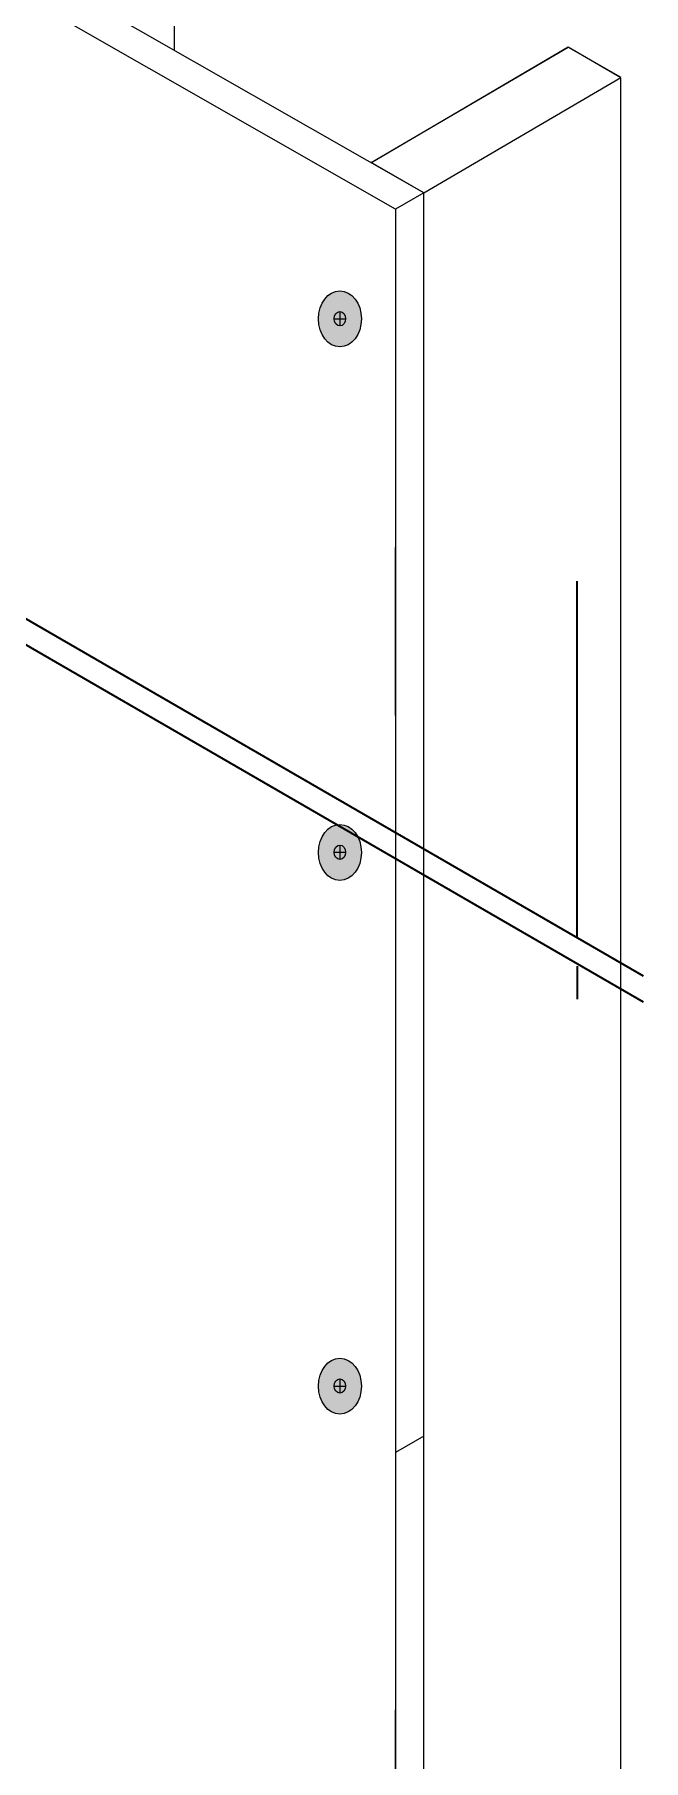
# Model space of a CAD drawing. Header units: inches. Extents: x -22 to 84, y -21 to 19.
# Drawn here: x 65.816 to 67.26, y 7.618 to 11.708 of the extents above; entities that cross this region are included whole.
import ezdxf

# ---------------------------------------------------------------- set-up
doc = ezdxf.new("R2010")
doc.units = ezdxf.units.IN
doc.header["$MEASUREMENT"] = 0
for name, color, linetype, lineweight in [('.ATI-TEXT', 7, 'Continuous', 0), ('G-ANNO-TTLB', 7, 'Continuous', 0), ('TYVEK', 7, 'Continuous', 0)]:
    doc.layers.add(name, color=color, linetype=linetype, lineweight=lineweight)

msp = doc.modelspace()

# ---------------------------------------------------------------- hatches: boundary and pattern name
at = {"layer": 'G-ANNO-TTLB', "true_color": 0xff00ff, "transparency": 33554687}
h = msp.add_hatch(color=6, dxfattribs=at)
edge = h.paths.add_edge_path()
edge.add_spline(control_points=[(71.2893, -15.0744), (71.2893, -15.0744), (30.6016, -15.0744), (30.6016, -15.0744), (30.6016, -15.0744), (30.6016, 19.0506), (30.6016, 19.0506), (30.6016, 19.0506), (71.2893, 19.0506), (71.2893, 19.0506), (71.2893, 19.0506), (71.2893, -15.0744), (71.2893, -15.0744)], knot_values=[0, 0, 0, 0, 1, 1, 1, 2, 2, 2, 3, 3, 3, 4, 4, 4, 4], degree=3, periodic=0)
edge = h.paths.add_edge_path()
edge.add_spline(control_points=[(30.7266, 18.9256), (30.7266, 18.9256), (30.7266, -14.9494), (30.7266, -14.9494), (30.7266, -14.9494), (71.1643, -14.9494), (71.1643, -14.9494), (71.1643, -14.9494), (71.1643, 18.9256), (71.1643, 18.9256), (71.1643, 18.9256), (30.7266, 18.9256), (30.7266, 18.9256)], knot_values=[0, 0, 0, 0, 1, 1, 1, 2, 2, 2, 3, 3, 3, 4, 4, 4, 4], degree=3, periodic=0)
edge.add_line((30.7266, 18.9256), (30.7266, 18.9256))
at = {"layer": 'TYVEK', "true_color": 0x003b71, "transparency": 33554687}
h = msp.add_hatch(color=156, dxfattribs=at)
h.dxf.hatch_style = 2
edge = h.paths.add_edge_path()
edge.add_ellipse((66.54, 11.0344), major_axis=(0, 0.0664), ratio=0.766948, start_angle=0, end_angle=360)
h = msp.add_hatch(color=156, dxfattribs=at)
h.dxf.hatch_style = 2
edge = h.paths.add_edge_path()
edge.add_ellipse((66.54, 9.7698), major_axis=(0, 0.0664), ratio=0.766948, start_angle=0, end_angle=360)
h = msp.add_hatch(color=156, dxfattribs=at)
h.dxf.hatch_style = 2
edge = h.paths.add_edge_path()
edge.add_ellipse((66.54, 8.5048), major_axis=(0, 0.0664), ratio=0.766948, start_angle=0, end_angle=360)

# ---------------------------------------------------------------- linework, layer by layer
at = {"layer": '.ATI-TEXT', "color": 1, "lineweight": 35, "true_color": 0xff0000}
for p, q in [((65.5211, 10.4826), (67.2589, 9.4772)), ((65.436, 10.4701), (67.2589, 9.4155)), ((67.1026, 9.5677), (67.1026, 10.4125)), ((67.1026, 9.5004), (67.1026, 9.4223))]:
    msp.add_line(p, q, dxfattribs=at)
at = {"layer": 'G-ANNO-TTLB'}
for points in [[(71.2893, -15.0744), (71.2893, -15.0744), (30.6016, -15.0744), (30.6016, -15.0744), (30.6016, -15.0744), (30.6016, 19.0506), (30.6016, 19.0506), (30.6016, 19.0506), (71.2893, 19.0506), (71.2893, 19.0506), (71.2893, 19.0506), (71.2893, -15.0744), (71.2893, -15.0744)], [(30.7266, 18.9256), (30.7266, 18.9256), (30.7266, -14.9494), (30.7266, -14.9494), (30.7266, -14.9494), (71.1643, -14.9494), (71.1643, -14.9494), (71.1643, -14.9494), (71.1643, 18.9256), (71.1643, 18.9256), (71.1643, 18.9256), (30.7266, 18.9256), (30.7266, 18.9256)]]:
    msp.add_open_spline(points, degree=3, knots=[0, 0, 0, 0, 1, 1, 1, 2, 2, 2, 3, 3, 3, 4, 4, 4, 4], dxfattribs=at)
at = {"layer": 'TYVEK', "color": 33, "lineweight": 25, "true_color": 0xcc9966}
for p, q in [((66.7389, 11.3333), (63.0057, 13.465)), ((66.6721, 11.2947), (62.9389, 13.4264)), ((66.7389, 11.3333), (66.6721, 11.2947)), ((66.7389, 11.3333), (66.6721, 11.2946)), ((66.7389, 10.0207), (66.7389, 11.3333)), ((66.6721, 11.2947), (66.6721, 10.0943)), ((66.6721, 10.0943), (66.6721, 10.4923)), ((66.7389, 5.4394), (66.7389, 10.1179)), ((66.6721, 10.0943), (66.6721, 5.4007)), ((66.7389, 8.3863), (66.6721, 8.3477)), ((66.6721, 5.4007), (66.6721, 7.7374))]:
    msp.add_line(p, q, dxfattribs=at)
at = {"layer": 'TYVEK', "color": 165, "lineweight": 25, "true_color": 0x4c5f99}
for p, q in [((66.1471, 12.2118), (66.1471, 11.6712)), ((66.6174, 11.407), (67.0814, 11.6788)), ((67.0814, 11.6788), (67.2061, 11.6068)), ((66.7389, 11.3333), (67.2061, 11.6068)), ((67.2058, 5.7111), (67.2058, 11.6051))]:
    msp.add_line(p, q, dxfattribs=at)
at = {"layer": 'TYVEK', "color": 252, "lineweight": 25, "true_color": 0x848484}
for p, q in [((66.54, 11.0519), (66.54, 11.0176)), ((66.5265, 11.0348), (66.5535, 11.0348)), ((66.54, 9.7873), (66.54, 9.7531)), ((66.5265, 9.7702), (66.5535, 9.7702)), ((66.54, 8.5223), (66.54, 8.4881)), ((66.5265, 8.5052), (66.5535, 8.5052))]:
    msp.add_line(p, q, dxfattribs=at)
at = {"layer": 'TYVEK', "color": 165, "lineweight": 25, "true_color": 0x4c5f99}
msp.add_lwpolyline([(66.7389, 11.3333), (66.6139, 11.405), (67.0812, 11.6786), (67.2062, 11.607)], dxfattribs=at)
at = {"layer": 'TYVEK', "color": 33, "lineweight": 25, "true_color": 0xcc9966}
for points in [[(66.7389, 11.3326)], [(66.6703, 11.296)]]:
    msp.add_lwpolyline(points, dxfattribs=at)
at = {"layer": 'TYVEK', "color": 18, "lineweight": 25, "true_color": 0x000000}
for centre in [(66.54, 11.0344), (66.54, 9.7698), (66.54, 8.5048)]:
    msp.add_ellipse(centre, major_axis=(0, 0.0664), ratio=0.766948, dxfattribs=at)
at = {"layer": 'TYVEK', "color": 252, "lineweight": 25, "true_color": 0x848484}
for centre in [(66.54, 11.0348), (66.54, 9.7702), (66.54, 8.5052)]:
    msp.add_ellipse(centre, major_axis=(0, 0.0171), ratio=0.788846, dxfattribs=at)

doc.saveas('drawing.dxf')
